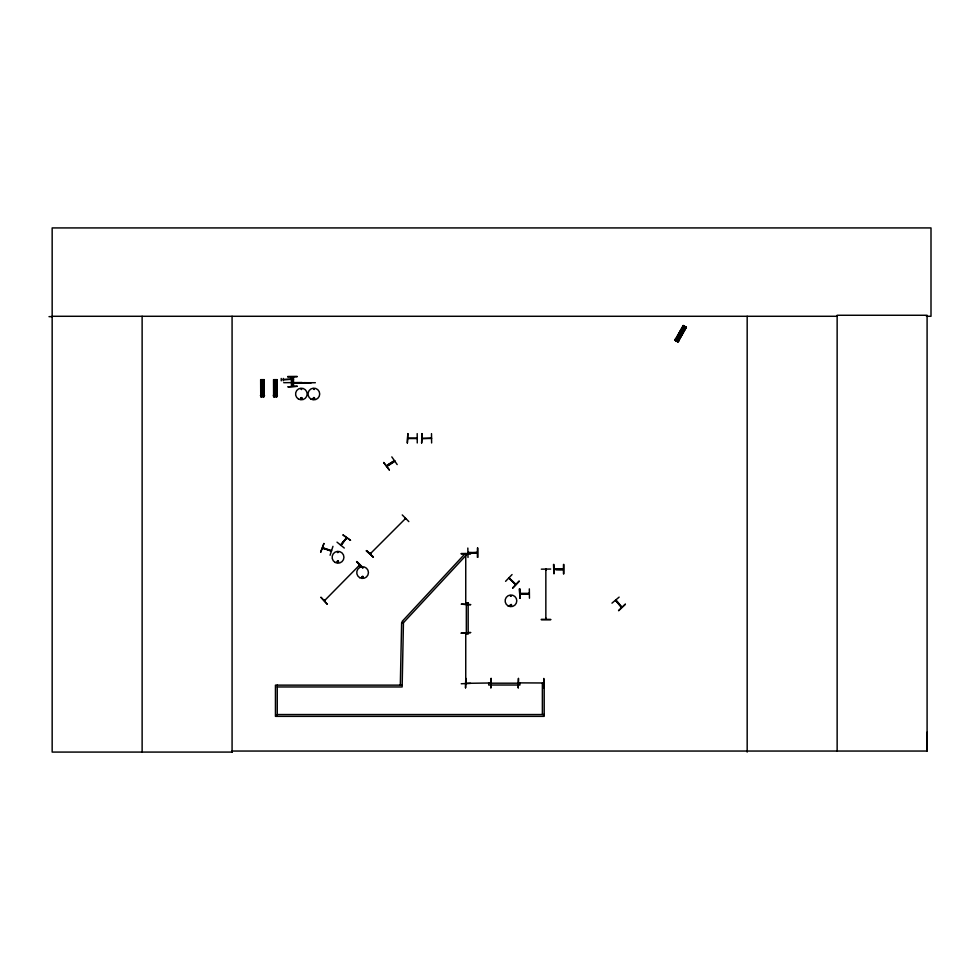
<?xml version="1.0" encoding="UTF-8"?>
<svg xmlns="http://www.w3.org/2000/svg" width="980" height="980" viewBox="0 0 980 980"><rect width="100%" height="100%" fill="white"/><g stroke="black" fill="none" stroke-linecap="round" stroke-linejoin="round"><path stroke-width="1.47" d="M926.419 316.283L931 316.283L931 227.924L52.16 227.924L52.16 752.077L232.211 752.077L232.089 751.048L927.092 751.048L927.227 732.097M509.674 578.519L509.037 577.857L515.541 584.582M514.917 583.909L515.823 584.276M515.75 584.166L509.159 577.967M387.088 466.321C406.957 454.022 382.666 466.835 387.749 465.623M394.45 460.955L386.867 466.1M465.745 604.17L466.064 603.129L466.076 604.158M466.125 633.95L466.125 633.301M466.125 683.232L466.113 682.239M545.787 570.127L545.848 569.147M545.811 569.27L546.277 569.993M546.203 619.164L546.203 618.38M300.529 398.382C303.114 395.442 301.399 401.825 300.591 397.929M301.914 398.529C300.738 396.104 300.811 400.673 301.914 398.235M313.233 398.382C315.327 396.398 313.49 400.783 313.465 397.99M314.36 389.281L313.502 388.778L314.102 389.55M337.512 552.414L338.517 552.279L337.573 552.524M337.145 561.418C338.713 564.676 339.202 559.163 337.291 561.221M361.951 576.963L363.139 576.644L362.196 577.355M510.445 595.963L511.45 595.828L510.507 596.073M510.323 605.199C512.001 603.092 511.254 607.477 510.409 605.052M621.381 606.449C623.525 609.854 614.166 596.661 616.163 601.071M466.064 603.215L466.125 603.974M465.696 633.301L465.757 634.048M466.113 683.134L466.1 682.337M546.215 569.172L546.227 569.993M340.538 544.966C358.815 522.83 328.913 560.352 346.589 538.069M508.767 578.114L515.602 584.509M292.15 382.139L291.967 381.196L292.787 381.085M465.684 683.195L466.247 682.938M323.89 543.508L320.656 552.304L323.951 543.52M331.424 551.042L322.702 547.869L323.523 548.567M330.419 550.736L331.546 550.638L322.824 547.796M330.089 555.256L332.955 546.338M369.926 553.663L370.82 553.357M405.059 519.069L405.61 518.432L370.158 553.884M292.8 382.127L292.885 381.281M543.03 682.974L518.579 682.876M314.592 398.799C313.49 394.916 312.608 401.629 314.678 398.162M337.475 561.332L338.345 562.202L337.88 561.111M362.147 567.469L362.955 568.082L362.33 567.285M363.372 577.416C362.269 573.974 361.412 578.996 363.017 577.698M467.987 552.573L468.906 552.928M476.403 552.843L477.346 552.512L468.011 552.953M529.323 593.39L519.988 593.341L521.091 593.819M386.598 465.892L394.156 460.698M674.951 340.244L683.219 325.483L686.367 327.247L678.038 341.971L674.877 340.207M675.098 340.317L683.428 325.593M675.245 340.403L683.636 325.715M675.477 340.538L683.758 325.789M675.624 340.624L683.979 325.911M675.845 340.746L684.101 325.985M676.041 340.844L676.874 341.31M685.424 326.707L677.082 341.432L685.596 326.805M677.315 341.567L685.767 326.904M677.609 341.726L685.951 327.014M677.67 341.763L686.147 327.124L677.964 341.934M325.201 600.066L324.294 600.422L325.188 599.981M369.987 553.59L370.587 552.99L370.354 553.823M301.019 388.778L301.632 389.587L301.142 388.741M511.597 605.836C511.866 602.235 508.694 606.755 511.376 605.922M337.01 542.148L344.286 548.041M340.905 545.101L346.638 537.849M350.497 540.274L342.853 534.835L350.473 540.298M477.162 552.941L468.183 552.524M407.925 438.134L417.198 438.134M431.506 438.452L422.16 438.501L431.506 438.134M528.281 593.709L529.2 593.353M529.225 593.709L519.988 593.758L529.335 593.819M554.178 568.939L554.141 569.613M505.582 581.324L512.062 574.562M512.614 587.902L519.008 581.067M512.859 588.135L519.29 581.324M366.336 550.858L373.368 557.069L366.373 550.821M404.716 518.873L405.377 518.2M359.513 565.142L324.454 600.728L325.127 600.054M359.856 565.374L359.244 566.024L359.562 565.043M408.832 521.605L402.253 514.929M611.973 603.153L619.14 597.114M625.363 604.293L618.539 610.724L625.277 604.195M466.125 554.043L466.076 555.06L465.745 554.019M466.076 604.072L465.745 603.227M391.804 456.888L397.182 464.557M389.329 469.898L383.633 462.45L389.268 469.935M562.508 568.89L562.275 569.527M466.211 683.342L490.87 682.974M393.788 461.433L394.352 460.625M554.178 568.89L563.218 568.951M313.649 397.574L314.286 397.647M543.827 687.813L543.79 678.442L543.802 687.813M556.064 569.637L561.442 569.576M297.112 376.761L287.74 376.969M287.74 376.491L297.099 376.406M283.306 379.346L291.121 379.272L283.318 379.873M291.121 379.407L293.437 379.395M291.121 379.677L293.437 379.652M291.942 381.098L292.959 381.183M291.942 381.49L292.983 381.477M291.954 381.747L292.983 381.735M291.954 382.139L292.996 382.127M283.71 382.69L302.048 382.519M292.199 382.911L307.549 383.107L292.199 382.825M297.197 386.316L287.826 386.855L297.197 386.255M468.085 552.573L477.15 552.475M468.085 552.904L477.26 552.843M461.225 553.529L470.596 553.516M461.225 553.921L470.596 553.859M468.011 557.424L467.827 548.053M477.382 557.363L477.456 547.991M541.327 569.172L550.687 569.049M470.596 604.611L461.225 604.195L470.596 604.66M541.327 619.323L550.699 619.397M541.327 619.801L550.699 619.74M470.596 683.354L461.237 683.758M49 316.65L52.16 316.638M52.16 316.283L837.141 316.283M277.144 379.652L273.543 379.677L273.616 396.594M260.901 381.392L264.024 381.392M273.775 381.392L276.899 381.392M260.901 382.531L264.024 382.531M273.775 382.531L276.899 382.531M303.935 382.678L311.199 382.812M260.901 384.246L264.024 384.246M273.775 384.246L276.899 384.246M260.901 385.777L264.024 385.777M273.775 385.777L276.899 385.777M260.901 387.492L264.024 387.492M273.775 387.492L276.899 387.492M260.901 394.854L264.024 394.854M273.775 394.854L276.899 394.854M260.386 395.467L264.551 395.467M273.261 395.344L277.426 395.344M260.656 396.594L264.269 396.582L264.257 379.652L260.656 379.677L260.741 396.594M273.543 396.594L277.144 396.582L277.071 379.652M417.198 433.613L417.26 442.972M422.135 433.613L421.657 442.972M431.506 433.613L431.629 442.972M417.198 438.55L407.925 438.538M421.621 442.972L422.013 433.613M563.868 564.468L563.831 573.839M554.08 569.319L563.353 569.515L554.178 569.368M519.437 588.87L519.939 598.229L519.486 588.87M529.323 588.87L529.457 598.229M277.254 686.956L402.143 686.956L403.442 622.716L466.517 554.839L465.182 553.59L402.106 621.467L403.442 622.716L401.629 622.68L400.318 685.106L402.143 685.143L275.441 685.143L275.441 716.356L544.194 716.356L544.194 683.317L542.369 683.317L542.369 714.543M277.254 714.543L544.194 714.543M331.228 550.981L322.518 548.2M510.96 606.044L510.139 605.42M682.582 327.087L685.302 328.631M682.019 328.092L684.738 329.623M681.173 329.586L683.893 331.118M680.414 330.909L683.134 332.441M679.569 332.404L682.288 333.935M675.943 338.81L678.662 340.354M675.257 338.982L678.883 341.028M341.714 544.5L341.444 544.365M366.618 550.576L373.319 557.118M362.551 567.126L356.806 561.516L362.061 567.383M356.561 561.76L361.326 566.465M621.614 607.367L615.538 600.36L621.541 607.441M293.473 376.92L293.51 386.279M293.008 376.92L293.045 386.291M291.844 376.933L291.918 386.304M291.428 376.933L291.464 386.304M283.306 378.439L283.318 380.779M281.223 378.452L281.248 380.804M545.836 618.356L545.848 619.201L545.848 569.245M477.799 547.991L477.86 557.363M927.092 751.048L927.092 315.266L837.141 315.266L837.141 751.048M747.177 316.283L747.177 752.077M563.476 564.468L563.476 573.839M553.921 564.468L553.982 573.839L553.504 564.468M519.902 588.87L519.902 598.229M465.745 554.116L465.745 604.072M465.745 633.202L465.745 683.158M315.364 382.715L299.892 382.715M277.254 685.143L277.254 716.356M276.899 379.652L276.899 396.582M276.654 379.652L276.666 396.582M276.544 379.652L276.532 396.582M276.299 379.652L276.323 396.582M276.054 379.652L276.127 396.582M275.821 396.582L274.865 396.582M274.621 379.677L274.559 396.594M274.363 379.677L274.425 396.594M274.229 379.677L274.143 396.594M274.033 379.677L273.947 396.594M273.775 379.677L273.812 396.594M264.049 379.652L264.024 396.582M263.792 379.652L263.779 396.582M263.669 379.652L263.583 396.582M263.449 379.652L263.412 396.582M263.167 379.652L263.252 396.582M262.946 396.582L261.991 396.582M261.758 379.677L261.685 396.594M261.538 379.677L261.513 396.594M261.28 379.677L261.268 396.594M261.072 379.677L261.133 396.594M260.937 379.677L260.901 396.594M232.076 316.283L232.076 752.077M142.125 316.283L142.125 752.077M680.683 332.245C681.553 334.891 682.729 330.358 680.683 332.245M261.795 386.451C262.64 389.109 263.853 384.589 261.795 386.451M274.67 386.451C275.515 389.109 276.728 384.589 274.67 386.451M321.011 597.322L327.308 604.268L320.962 597.359M465.782 678.454L465.549 687.825L465.782 678.454M491.115 678.442L490.882 687.813L491.115 678.442M518.457 678.454L518.236 687.825L518.457 678.454M470.596 632.553L461.225 633.141L470.596 632.553M407.827 433.613L407.349 442.972L407.827 433.613M468.171 602.847L466.345 602.847L466.345 634.072L468.171 634.072L468.171 602.847M519.927 683.195L488.702 683.195L488.702 685.02L519.927 685.02L519.927 683.195M335.062 562.398A5.929 5.929 0 0 0 343.943 557.265A5.929 5.929 0 0 0 335.062 552.144A5.929 5.929 0 0 0 335.062 562.398M359.66 577.649A5.856 5.856 0 0 0 368.443 572.59A5.856 5.856 0 0 0 359.66 567.518A5.856 5.856 0 0 0 359.66 577.649M310.942 399.068A5.856 5.856 0 0 0 319.713 394.009A5.856 5.856 0 0 0 310.942 388.938A5.856 5.856 0 0 0 310.942 399.068M298.471 399.032A5.807 5.807 0 0 0 307.181 394.009A5.807 5.807 0 0 0 298.471 388.974A5.807 5.807 0 0 0 298.471 399.032M508.044 605.873A5.831 5.831 0 0 0 516.791 600.813A5.831 5.831 0 0 0 508.044 595.767A5.831 5.831 0 0 0 508.044 605.873"/></g></svg>
